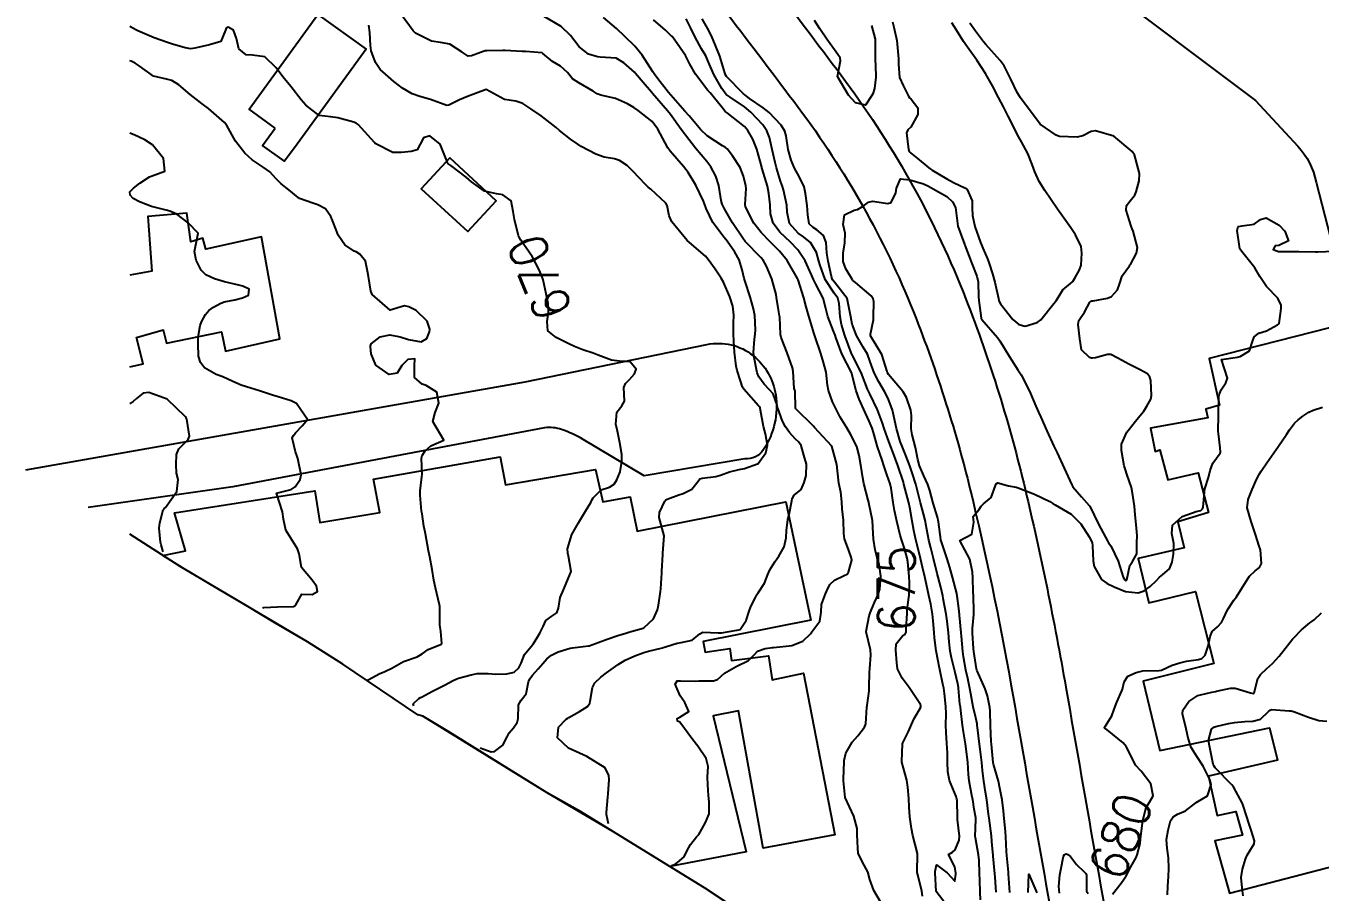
# Model space of a CAD drawing. Header units: metres. Extents: x 286371 to 293043, y 7462578 to 7466404.
# Drawn here: x 286370.7 to 286510.7, y 7465910.6 to 7466004.3 of the extents above; entities that cross this region are included whole.
import ezdxf
from ezdxf.enums import TextEntityAlignment as Align

# ---------------------------------------------------------------- set-up
doc = ezdxf.new("R2010")
doc.units = ezdxf.units.M
doc.header["$MEASUREMENT"] = 0
for name, color, linetype in [('Area', 45, 'Continuous'), ('Cotas', 45, 'Continuous'), ('Curvas de Nivel 1m', 11, 'Continuous'), ('Curvas de Nivel 5m', 15, 'Continuous'), ('Edificações', 30, 'Continuous'), ('Linha Férrea', 20, 'Continuous'), ('Vias primárias', 230, 'Continuous'), ('Vias Secundárias', 230, 'Continuous')]:
    doc.layers.add(name, color=color, linetype=linetype)
doc.styles.add('Style-STANDARD', font='STANDARD.shx')

msp = doc.modelspace()

# ---------------------------------------------------------------- linework, layer by layer
at = {"layer": 'Area'}
msp.add_polyline3d([(286446.96, 7465909.16, 673.57), (286444.07, 7465911.08, 673.23), (286437.81, 7465914.95, 676.14), (286430.65, 7465919.33, 675.97), (286427.07, 7465921.35, 674.67), (286418.68, 7465926.57, 670.71), (286416.51, 7465927.91, 670.63), (286413.62, 7465929.67, 673.32), (286413.07, 7465929.81, 673.36), (286404.94, 7465935.3, 672.01), (286401.13, 7465937.69, 668.09), (286387.35, 7465945.84, 669.62), (286381.9, 7465949.34, 668.55)], dxfattribs=at)
at = {"layer": 'Curvas de Nivel 1m', "flags": 128}
for points, elevation in [([(286419.82, 7465926.22), (286420.99, 7465925.81), (286421.36, 7465925.82), (286422.26, 7465926.53), (286422.74, 7465927.41), (286422.93, 7465927.87), (286423.4, 7465928.38), (286423.82, 7465928.98), (286423.93, 7465929.4), (286423.94, 7465930.89), (286424.24, 7465931.39), (286424.77, 7465932.07), (286425.05, 7465933.38), (286425.17, 7465933.69), (286425.49, 7465934.11), (286426.08, 7465934.78), (286426.59, 7465935.36), (286427.02, 7465935.85), (286427.52, 7465936.26), (286428.26, 7465936.6), (286429.53, 7465937), (286429.79, 7465937.05), (286431.53, 7465937.25), (286431.56, 7465937.26), (286431.62, 7465937.28), (286433.55, 7465938), (286434.69, 7465938.37), (286435.56, 7465938.64), (286435.99, 7465938.78), (286437.45, 7465939.19), (286437.53, 7465939.22), (286437.56, 7465939.24), (286438.55, 7465940.2), (286438.99, 7465941.16), (286439.1, 7465941.67), (286439.33, 7465943.16), (286439.36, 7465943.43), (286439.47, 7465945.16), (286439.48, 7465945.34), (286439.56, 7465947.16), (286439.57, 7465947.28), (286439.71, 7465949.15), (286439.19, 7465951.16), (286439.22, 7465951.7), (286439.77, 7465952.91), (286439.88, 7465953.05), (286440.03, 7465953.15), (286441.32, 7465953.6), (286441.78, 7465953.73), (286442.7, 7465954.2), (286443.41, 7465955.1), (286443.59, 7465955.32), (286443.81, 7465955.39), (286445.31, 7465955.58), (286445.81, 7465955.72), (286446.77, 7465956.1), (286447.82, 7465956.35), (286448.4, 7465956.45), (286449.83, 7465956.96), (286449.87, 7465956.97), (286449.9, 7465957), (286450.71, 7465958.13), (286450.88, 7465958.99), (286450.67, 7465960.21), (286450.46, 7465961), (286450.15, 7465962.78), (286450.1, 7465963), (286450.04, 7465963.12), (286449.93, 7465963.25), (286448.34, 7465965.03), (286448.2, 7465965.27), (286447.97, 7465965.94), (286447.62, 7465967.04), (286447.51, 7465967.53), (286447.32, 7465969.05), (286447.24, 7465970.24), (286447.21, 7465971.04), (286447.21, 7465972.18), (286447.24, 7465973.04), (286447.14, 7465974), (286446.83, 7465975.04), (286446.14, 7465976.61), (286445.87, 7465977.06), (286445.22, 7465978.01), (286444.48, 7465979.08), (286444.18, 7465979.43), (286442.2, 7465981.11), (286440.56, 7465983.14), (286440.24, 7465983.79), (286440.03, 7465984.91), (286439.89, 7465985.15), (286438.29, 7465986.67), (286438, 7465986.89), (286437.69, 7465987.18), (286436.32, 7465988.63), (286436.03, 7465988.92), (286435.73, 7465989.22), (286434.88, 7465989.78), (286434.33, 7465989.95), (286433.23, 7465990.15), (286432.34, 7465990.46), (286430.72, 7465991.3), (286430.37, 7465991.53), (286429.59, 7465992.1), (286428.39, 7465993.02), (286428.03, 7465993.34), (286426.41, 7465994.6), (286425.29, 7465995.38), (286424.43, 7465995.94), (286423.66, 7465996.18), (286422.44, 7465996.36), (286420.45, 7465997.45), (286419.01, 7465996.91), (286418.44, 7465996.71), (286417.59, 7465996.35), (286416.43, 7465995.75), (286416.21, 7465995.73), (286414.44, 7465996.36), (286413.29, 7465996.71), (286412.45, 7465996.99), (286411.42, 7465997.59), (286410.46, 7465998.31), (286409.01, 7465999.63), (286408.5, 7466000.38), (286408.02, 7466001.64), (286407.93, 7466002.23), (286407.89, 7466003.64), (286407.78, 7466004.42)], 671), ([(286433.69, 7465918.01), (286433.49, 7465919.01), (286433.47, 7465919.25), (286433.63, 7465920.91), (286433.66, 7465921.25), (286433.76, 7465922.8), (286433.72, 7465923.25), (286433.34, 7465924.07), (286431.35, 7465925.28), (286429.37, 7465926.18), (286428.18, 7465927.33), (286428.27, 7465928.46), (286429.13, 7465929.32), (286429.29, 7465929.44), (286429.42, 7465929.52), (286430.56, 7465930.16), (286431.44, 7465930.71), (286431.68, 7465931.05), (286431.72, 7465931.28), (286431.98, 7465932.77), (286432.21, 7465933.27), (286432.86, 7465933.88), (286433.49, 7465934.33), (286434.73, 7465935.23), (286435.51, 7465935.71), (286436.53, 7465936.18), (286437.52, 7465936.53), (286438.03, 7465936.68), (286439.53, 7465937.06), (286439.61, 7465937.08), (286439.85, 7465937.15), (286441.12, 7465937.55), (286441.54, 7465937.64), (286442.76, 7465937.89), (286443.56, 7465938.56), (286443.91, 7465938.74), (286445.56, 7465938.66), (286445.93, 7465938.69), (286447.56, 7465938.96), (286447.63, 7465938.96), (286447.92, 7465939.03), (286448.58, 7465940.02), (286448.9, 7465941.01), (286449.1, 7465941.51), (286449.62, 7465942.56), (286449.78, 7465942.84), (286449.9, 7465943), (286450.57, 7465944.06), (286450.92, 7465944.99), (286451.14, 7465945.5), (286451.67, 7465946.35), (286451.93, 7465946.72), (286452.11, 7465946.97), (286452.69, 7465947.96), (286452.91, 7465948.96), (286452.95, 7465949.73), (286453.1, 7465950.95), (286453.24, 7465951.47), (286453.52, 7465952.95), (286453.55, 7465953.17), (286453.78, 7465953.58), (286454.53, 7465954.19), (286454.85, 7465954.93), (286455.06, 7465955.68), (286455.13, 7465956.93), (286454.83, 7465957.91), (286454.52, 7465958.93), (286454.25, 7465959.32), (286453.87, 7465959.67), (286453.28, 7465960.34), (286452.85, 7465960.96), (286452.52, 7465961.58), (286452.01, 7465962.97), (286451.99, 7465963.04), (286451.93, 7465963.32), (286451.5, 7465964.52), (286451.12, 7465964.98), (286450.53, 7465965.56), (286449.97, 7465966.38), (286449.79, 7465966.8), (286449.73, 7465967), (286449.46, 7465968.45), (286449.39, 7465969.01), (286449.49, 7465970.45), (286449.57, 7465971), (286449.6, 7465971.46), (286449.51, 7465973), (286449.39, 7465973.71), (286449.03, 7465975.01), (286448.47, 7465976.69), (286448.37, 7465977.02), (286448.16, 7465977.93), (286447.82, 7465979.03), (286447.37, 7465979.85), (286446.53, 7465981.05), (286446.21, 7465981.46), (286444.97, 7465983.07), (286444.26, 7465984.58), (286444.09, 7465985.09), (286443.97, 7465985.39), (286443.14, 7465987.1), (286442.31, 7465988.46), (286441.79, 7465989.12), (286440.35, 7465990.79), (286440.11, 7465991.15), (286439.83, 7465991.68), (286439.03, 7465993.16), (286438.4, 7465994.01), (286436.92, 7465995.2), (286436.43, 7465995.5), (286435.75, 7465995.89), (286434.44, 7465996.48), (286432.86, 7465996.84), (286432.45, 7465997), (286432.02, 7465997.27), (286430.47, 7465998.17), (286429.79, 7465998.62), (286429.27, 7465999.31), (286428.49, 7466000), (286427.62, 7466000.47), (286426.6, 7466001.35), (286426.51, 7466001.41), (286424.7, 7466001.58), (286424.52, 7466001.57), (286424.34, 7466001.57), (286422.52, 7466001.68), (286422.26, 7466001.68), (286420.52, 7466001.64), (286420.34, 7466001.63), (286419.85, 7466001.46), (286418.89, 7466001.1), (286418.51, 7466001.08), (286417.87, 7466001.49), (286416.53, 7466002.37), (286415.51, 7466002.55), (286414.53, 7466002.68), (286412.82, 7466003.57), (286412.55, 7466003.81), (286411.25, 7466005.59)], 672), ([(286440.53, 7465913.56), (286440.76, 7465913.55), (286441.17, 7465913.82), (286441.87, 7465914.44), (286442.22, 7465915.12), (286442.55, 7465915.77), (286443.22, 7465916.59), (286443.46, 7465916.86), (286443.61, 7465917.1), (286444.18, 7465918.15), (286444.57, 7465919.08), (286444.59, 7465920.4), (286444.52, 7465921.08), (286444.45, 7465922.23), (286444.42, 7465923.08), (286444.47, 7465924.22), (286444.27, 7465925.08), (286443.36, 7465926.41), (286442.82, 7465927.1), (286441.41, 7465929), (286441.34, 7465929.06), (286441.17, 7465929.13), (286441.14, 7465929.41), (286441.42, 7465929.56), (286442.39, 7465930.15), (286441.96, 7465931.12), (286441.45, 7465931.85), (286440.89, 7465933.13), (286441.14, 7465933.47), (286441.48, 7465933.49), (286443.12, 7465933.46), (286443.48, 7465933.48), (286445.07, 7465933.48), (286445.48, 7465933.61), (286446.23, 7465934.32), (286447.5, 7465935.03), (286448.84, 7465935.69), (286449.52, 7465936.38), (286449.83, 7465936.7), (286450.65, 7465936.99), (286451.42, 7465937.1), (286451.54, 7465937.1), (286453.23, 7465937.26), (286453.54, 7465937.31), (286454.72, 7465937.76), (286455.56, 7465938.57), (286455.69, 7465938.78), (286455.81, 7465938.91), (286456.55, 7465939.93), (286456.7, 7465940.9), (286456.75, 7465941.75), (286457.18, 7465942.89), (286457.31, 7465943.2), (286457.64, 7465943.9), (286458.14, 7465944.38), (286459.18, 7465944.86), (286459.5, 7465945.01), (286459.66, 7465945.25), (286460, 7465946.53), (286459.96, 7465946.85), (286459.69, 7465947.57), (286459.23, 7465948.86), (286459.15, 7465949.43), (286459.1, 7465950.86), (286458.99, 7465952.09), (286458.95, 7465952.86), (286458.81, 7465953.89), (286458.61, 7465954.86), (286458.48, 7465956.21), (286458.4, 7465956.87), (286457.86, 7465958.87), (286455.98, 7465960.9), (286455.9, 7465960.99), (286453.92, 7465962.93), (286453.87, 7465964.85), (286453.85, 7465964.94), (286453.77, 7465965.12), (286453.67, 7465966.94), (286453.59, 7465967.34), (286453.02, 7465968.95), (286452.37, 7465970.64), (286452.3, 7465970.96), (286452.22, 7465972.82), (286452.21, 7465972.96), (286452.09, 7465973.63), (286451.87, 7465974.97), (286451.82, 7465975.27), (286451.36, 7465976.98), (286450.79, 7465978.36), (286450.42, 7465978.99), (286450.18, 7465979.28), (286448.49, 7465981.02), (286448.21, 7465981.37), (286447.1, 7465983.04), (286446.26, 7465984.53), (286446, 7465985.06), (286445.89, 7465985.44), (286445.63, 7465987.06), (286445.31, 7465988.07), (286444.78, 7465989.08), (286444.33, 7465989.66), (286443.11, 7465991.1), (286442.37, 7465992.04), (286441.55, 7465993.13), (286440.41, 7465994.74), (286440.09, 7465995.15), (286438.45, 7465997.04), (286438.34, 7465997.18), (286437.43, 7465998.23), (286436.6, 7465999.2), (286436.49, 7465999.33), (286435.37, 7466000.35), (286434.51, 7466000.83), (286432.8, 7466000.97), (286432.51, 7466000.99), (286431.54, 7466001.28), (286430.53, 7466002.07), (286429.6, 7466003.31), (286428.56, 7466004.27), (286426.73, 7466005.35)], 673), ([(286463.12, 7465909.56), (286462.39, 7465910.81), (286461.96, 7465912), (286461.75, 7465912.82), (286461.18, 7465913.87), (286460.72, 7465914.83), (286460.65, 7465915.38), (286460.61, 7465916.83), (286460.58, 7465917.49), (286460.25, 7465918.84), (286459.28, 7465920.85), (286459.11, 7465922.66), (286459.11, 7465922.86), (286459.19, 7465924.7), (286459.2, 7465924.86), (286459.36, 7465925.66), (286460.04, 7465926.84), (286460.68, 7465927.54), (286461.4, 7465928.46), (286461.5, 7465928.72), (286461.52, 7465928.82), (286461.64, 7465930.62), (286461.67, 7465930.82), (286461.9, 7465932.38), (286461.89, 7465932.82), (286461.92, 7465934.38), (286461.95, 7465934.82), (286462.06, 7465936.27), (286462.03, 7465936.82), (286461.58, 7465938.79), (286461.58, 7465938.82), (286461.91, 7465940.5), (286462, 7465940.82), (286462.48, 7465941.94), (286462.86, 7465942.81), (286463.04, 7465943.4), (286463.16, 7465944.8), (286462.97, 7465946.09), (286462.76, 7465946.8), (286462.54, 7465947.65), (286462.36, 7465948.81), (286462.34, 7465949.43), (286462.26, 7465950.81), (286461.86, 7465952.72), (286461.84, 7465952.81), (286461.78, 7465953.02), (286461.32, 7465954.82), (286461.21, 7465955.43), (286460.98, 7465956.83), (286460.82, 7465957.86), (286460.56, 7465958.83), (286459.88, 7465960.17), (286459.46, 7465960.85), (286458.76, 7465962.01), (286458.31, 7465962.87), (286457.94, 7465963.67), (286457.48, 7465964.88), (286457.38, 7465965.47), (286457.23, 7465966.89), (286456.97, 7465967.92), (286456.65, 7465968.89), (286456.04, 7465970.69), (286455.97, 7465970.91), (286455.93, 7465971.02), (286455.35, 7465972.92), (286455.07, 7465973.95), (286454.81, 7465974.92), (286454.21, 7465976.87), (286454.18, 7465976.93), (286454.15, 7465977.01), (286453.02, 7465978.95), (286452.19, 7465979.97), (286451.19, 7465980.98), (286450.22, 7465981.99), (286449.42, 7465983.01), (286448.52, 7465984.76), (286448.47, 7465985.02), (286448.58, 7465986.73), (286448.55, 7465987.02), (286448.31, 7465988.07), (286447.93, 7465989.03), (286447.12, 7465990.27), (286446.52, 7465991.05), (286446.36, 7465991.2), (286446.04, 7465991.38), (286444.37, 7465992.46), (286443.7, 7465993.09), (286442.41, 7465994.6), (286441.96, 7465995.12), (286440.45, 7465996.83), (286440.18, 7465997.15), (286439.04, 7465998.6), (286438.62, 7465999.17), (286438.49, 7465999.38), (286437.32, 7466001.19), (286436.53, 7466002.13), (286435.44, 7466003.22), (286434.56, 7466004.06), (286433.14, 7466005.26)], 674), ([(286470.7, 7465908.68), (286469.13, 7465910.7), (286469.02, 7465912.71), (286469.02, 7465912.85), (286469.18, 7465913.57), (286470.33, 7465912.69), (286471.15, 7465911.82), (286471.28, 7465912.55), (286471.28, 7465912.67), (286471.17, 7465913.34), (286470.47, 7465914.69), (286470.92, 7465914.95), (286471.2, 7465915.2), (286471.64, 7465916.24), (286471.65, 7465916.67), (286471.46, 7465918.46), (286471.45, 7465918.67), (286471.4, 7465920.56), (286471.38, 7465920.67), (286471.29, 7465920.98), (286470.59, 7465922.69), (286470.4, 7465923.62), (286470.37, 7465924.69), (286470.37, 7465925.68), (286470.31, 7465926.69), (286470.21, 7465927.88), (286470.18, 7465928.69), (286470.21, 7465929.9), (286470.19, 7465930.69), (286470.04, 7465932.11), (286469.97, 7465932.7), (286469.88, 7465933.11), (286469.52, 7465934.7), (286469.52, 7465934.73), (286469.5, 7465934.85), (286469.15, 7465936.71), (286468.96, 7465938.12), (286468.92, 7465938.71), (286468.83, 7465939.97), (286468.75, 7465940.71), (286468.55, 7465941.76), (286468.34, 7465942.71), (286467.98, 7465944.39), (286467.9, 7465944.72), (286467.67, 7465945.76), (286467.45, 7465946.73), (286467.37, 7465947.05), (286466.95, 7465948.74), (286466.72, 7465949.74), (286466.54, 7465950.74), (286466.28, 7465952.23), (286466.17, 7465952.75), (286465.8, 7465954.23), (286465.65, 7465954.76), (286465.59, 7465954.98), (286465, 7465956.77), (286464.5, 7465958.13), (286464.24, 7465958.78), (286463.88, 7465959.76), (286463.51, 7465960.79), (286463.32, 7465961.37), (286462.81, 7465962.8), (286461.95, 7465964.54), (286461.82, 7465964.82), (286461.73, 7465965.04), (286461.01, 7465966.83), (286460.01, 7465968.81), (286459.99, 7465968.84), (286459.98, 7465968.88), (286459.27, 7465970.86), (286458.91, 7465972.02), (286458.74, 7465972.86), (286458.65, 7465974.32), (286458.51, 7465974.87), (286458.12, 7465975.43), (286457.14, 7465976.89), (286456.55, 7465978.52), (286456.46, 7465978.9), (286456.19, 7465979.83), (286455.53, 7465980.91), (286454.8, 7465981.51), (286454.22, 7465981.92), (286453.28, 7465982.95), (286453.01, 7465984.2), (286453, 7465984.95), (286452.63, 7465986.62), (286452.51, 7465986.96), (286452.3, 7465987.53), (286451.87, 7465988.97), (286451.73, 7465989.57), (286451.41, 7465990.98), (286451.1, 7465992.26), (286450.84, 7465992.99), (286450.39, 7465993.62), (286449.09, 7465995.01), (286448.42, 7465995.58), (286446.85, 7465996.64), (286446.44, 7465996.91), (286446.3, 7465997.06), (286445.97, 7465997.55), (286445.08, 7465999.08), (286444.5, 7466000.4), (286444.21, 7466001.09), (286443.75, 7466001.87), (286443.07, 7466003.11), (286442.56, 7466004.18), (286442.11, 7466005.12)], 676), ([(286473.95, 7465909.8), (286473.9, 7465910.63), (286473.86, 7465911.92), (286473.84, 7465912.63), (286473.78, 7465914.03), (286473.72, 7465914.64), (286473.39, 7465916.48), (286473.37, 7465916.64), (286473.43, 7465918.47), (286473.42, 7465918.64), (286473.27, 7465919.6), (286473.09, 7465920.65), (286473.04, 7465920.9), (286472.71, 7465922.65), (286472.64, 7465923.34), (286472.55, 7465924.66), (286472.45, 7465925.56), (286472.3, 7465926.66), (286472.1, 7465927.96), (286472, 7465928.67), (286471.82, 7465930.28), (286471.76, 7465930.67), (286471.71, 7465930.94), (286471.57, 7465932.67), (286471.55, 7465932.76), (286471.47, 7465933.17), (286471.19, 7465934.37), (286471.11, 7465934.67), (286470.79, 7465935.96), (286470.67, 7465936.68), (286470.56, 7465937.71), (286470.47, 7465938.68), (286470.34, 7465939.92), (286470.23, 7465940.68), (286469.91, 7465942.39), (286469.85, 7465942.69), (286469.63, 7465943.6), (286469.36, 7465944.7), (286469.26, 7465945.09), (286468.85, 7465946.71), (286468.55, 7465947.86), (286468.36, 7465948.71), (286468.03, 7465950.43), (286467.97, 7465950.72), (286467.76, 7465951.54), (286467.45, 7465952.73), (286467.33, 7465953.18), (286466.94, 7465954.74), (286466.56, 7465956), (286466.3, 7465956.75), (286465.85, 7465957.86), (286465.49, 7465958.76), (286465.26, 7465959.37), (286464.86, 7465960.77), (286464.57, 7465962.12), (286464.43, 7465962.78), (286463.94, 7465964.02), (286463.56, 7465964.79), (286462.93, 7465965.84), (286462.42, 7465966.81), (286462, 7465967.99), (286461.71, 7465968.82), (286461.26, 7465969.59), (286460.53, 7465970.84), (286460.06, 7465972.08), (286459.9, 7465972.85), (286459.89, 7465973.04), (286459.52, 7465974.85), (286458.14, 7465976.6), (286457.94, 7465976.88), (286457.82, 7465977.21), (286457.46, 7465978.89), (286457.32, 7465979.76), (286457.23, 7465980.89), (286456.97, 7465981.65), (286456.22, 7465982.28), (286455.83, 7465982.51), (286455.4, 7465982.92), (286455.26, 7465983.91), (286455.18, 7465984.92), (286455.02, 7465986.19), (286454.86, 7465986.93), (286454.31, 7465988.03), (286453.83, 7465988.94), (286453.46, 7465989.82), (286453.12, 7465990.95), (286452.91, 7465992.43), (286452.78, 7465992.96), (286452.39, 7465993.61), (286451.07, 7465994.98), (286450.42, 7465995.48), (286448.96, 7465996.5), (286448.44, 7465996.87), (286448.26, 7465997.03), (286446.47, 7465998.88), (286446.35, 7465999.06), (286446.28, 7465999.26), (286445.73, 7466001.07), (286445.21, 7466002.39), (286444.92, 7466003.08), (286444.56, 7466003.84), (286443.82, 7466005.1)], 677), ([(286462.15, 7466004.4), (286462.54, 7466002.89), (286462.56, 7466002.8), (286462.56, 7466002.78), (286462.56, 7466000.8), (286462.63, 7465998.97), (286462.63, 7465998.81), (286462.46, 7465997.56), (286462.28, 7465996.98), (286462.19, 7465996.82), (286461.48, 7465995.78), (286460.43, 7465996.02), (286459.65, 7465996.86), (286458.47, 7465998.87), (286458.8, 7466000.57), (286458.74, 7466000.87), (286458.51, 7466001.25), (286457.3, 7466002.89), (286456.55, 7466004.02), (286455.99, 7466004.91)], 678), ([(286475.62, 7465910.61), (286475.52, 7465912.24), (286475.49, 7465912.61), (286475.29, 7465914.51), (286475.29, 7465914.61), (286475.21, 7465915.66), (286475.14, 7465916.62), (286475.13, 7465916.71), (286474.87, 7465918.62), (286474.82, 7465919.07), (286474.62, 7465920.62), (286474.49, 7465921.43), (286474.3, 7465922.63), (286474.17, 7465923.79), (286474.07, 7465924.63), (286473.91, 7465926.1), (286473.84, 7465926.64), (286473.6, 7465928.44), (286473.59, 7465928.64), (286473.57, 7465928.81), (286473.42, 7465929.47), (286473.15, 7465930.65), (286472.88, 7465932.07), (286472.77, 7465932.65), (286472.55, 7465933.72), (286472.36, 7465934.65), (286472.09, 7465936.08), (286472.02, 7465936.66), (286471.88, 7465938.33), (286471.86, 7465938.66), (286471.67, 7465940.57), (286471.67, 7465940.66), (286471.59, 7465941.32), (286471.41, 7465942.67), (286471.36, 7465942.93), (286470.9, 7465944.68), (286470.61, 7465945.74), (286470.33, 7465946.68), (286469.71, 7465948.53), (286469.66, 7465948.7), (286469.65, 7465948.76), (286469.38, 7465950.7), (286469.27, 7465951.19), (286468.8, 7465952.71), (286468.44, 7465954.06), (286468.24, 7465954.72), (286467.82, 7465955.66), (286467.35, 7465956.73), (286467.14, 7465957.44), (286466.89, 7465958.74), (286466.55, 7465960.08), (286466.44, 7465960.75), (286466.48, 7465962.18), (286466.41, 7465962.75), (286465.94, 7465964.13), (286465.57, 7465964.76), (286463.98, 7465966.64), (286463.89, 7465966.79), (286463.84, 7465966.93), (286463.25, 7465968.8), (286462.04, 7465970.79), (286462.03, 7465970.81), (286462.02, 7465970.84), (286462.05, 7465970.98), (286462.35, 7465972.53), (286462.37, 7465972.81), (286462.39, 7465974.51), (286462.33, 7465974.81), (286462.11, 7465975.12), (286460.4, 7465976.58), (286460.14, 7465976.8), (286460.1, 7465976.85), (286459.37, 7465978.06), (286459.09, 7465978.86), (286459.09, 7465979.76), (286459.25, 7465980.86), (286459.28, 7465981.91), (286459.08, 7465982.86), (286459.23, 7465983.88), (286460.26, 7465984.39), (286460.63, 7465984.47), (286461.26, 7465984.83), (286461.83, 7465985.26), (286462.27, 7465985.36), (286463.93, 7465985.13), (286464.27, 7465985.25), (286464.79, 7465986.27), (286464.84, 7465986.78), (286465.28, 7465987.8), (286466.31, 7465987.67), (286467.78, 7465987.25), (286468.3, 7465987), (286468.81, 7465986.72), (286470.28, 7465985.88), (286470.91, 7465985.32), (286471.23, 7465984.68), (286471.38, 7465983.54), (286471.49, 7465982.68), (286472.19, 7465980.72), (286472.22, 7465980.66), (286472.23, 7465980.63), (286472.99, 7465978.65), (286473.53, 7465977.26), (286473.67, 7465976.64), (286473.73, 7465975.02), (286473.76, 7465974.64), (286474, 7465972.71), (286474.02, 7465972.64), (286474.07, 7465972.56), (286475.77, 7465970.61), (286476.04, 7465970.25), (286477.05, 7465968.59), (286477.99, 7465967.12), (286478.33, 7465966.57), (286478.77, 7465965.76), (286479.36, 7465964.55), (286479.93, 7465963.2), (286480.21, 7465962.54), (286480.45, 7465962), (286481.12, 7465960.53), (286481.87, 7465958.88), (286482.05, 7465958.51), (286482.24, 7465958.13), (286482.98, 7465956.5), (286483.8, 7465954.68), (286483.93, 7465954.48), (286484.85, 7465953.4), (286485.7, 7465952.46), (286485.76, 7465952.36), (286486.7, 7465950.44), (286487.71, 7465948.57), (286487.79, 7465948.42), (286488.05, 7465948.07), (286488.84, 7465946.41), (286489.36, 7465944.69), (286489.55, 7465944.4), (286489.64, 7465944.34), (286489.7, 7465944.33), (286489.76, 7465944.39), (286490.11, 7465945.95), (286490.38, 7465946.38), (286490.84, 7465947.23), (286490.86, 7465948.38), (286490.87, 7465949.22), (286490.79, 7465950.38), (286490.68, 7465951.45), (286490.58, 7465952.38), (286490.39, 7465953.78), (286490.28, 7465954.39), (286489.81, 7465955.74), (286489.57, 7465956.4), (286489.49, 7465956.74), (286489.2, 7465958.4), (286489.18, 7465959.09), (286489.77, 7465960.39), (286489.9, 7465960.57), (286490.69, 7465961.59), (286491.37, 7465962.36), (286491.62, 7465962.67), (286491.94, 7465963.18), (286492.36, 7465963.94), (286492.45, 7465964.35), (286492.36, 7465965.96), (286492.27, 7465966.35), (286491.99, 7465966.7), (286491.22, 7465967.14), (286490, 7465967.75), (286488.78, 7465968.4), (286488.02, 7465968.77), (286487.66, 7465968.78), (286486.39, 7465968.44), (286486.07, 7465968.39), (286486.01, 7465968.38), (286485.95, 7465968.39), (286485.72, 7465968.45), (286484.86, 7465969.3), (286484.67, 7465970.47), (286484.51, 7465972.03), (286484.57, 7465972.47), (286485.19, 7465973.35), (286485.76, 7465974.45), (286485.98, 7465974.58), (286486.11, 7465974.61), (286487.67, 7465974.87), (286488.11, 7465975.07), (286488.75, 7465975.78), (286488.98, 7465976.4), (286489.25, 7465977.29), (286490.07, 7465978.39), (286490.11, 7465978.44), (286490.17, 7465978.51), (286490.82, 7465979.74), (286490.92, 7465980.37), (286490.46, 7465982.14), (286490.36, 7465982.38), (286490.23, 7465982.68), (286489.68, 7465984.39), (286489.73, 7465984.92), (286490.27, 7465985.6), (286490.62, 7465986.04), (286490.77, 7465986.38), (286491.1, 7465987.57), (286491.15, 7465988.37), (286490.72, 7465990), (286490.59, 7465990.38), (286490.35, 7465990.76), (286488.37, 7465992.41), (286486.38, 7465992.98), (286485.92, 7465992.92), (286485.02, 7465992.46), (286484.54, 7465992.32), (286484.38, 7465992.3), (286482.49, 7465992.39), (286482.38, 7465992.41), (286482.12, 7465992.51), (286480.4, 7465993.72), (286479.77, 7465994.54), (286478.44, 7465996.3), (286478.25, 7465996.57), (286477.9, 7465997.12), (286477.22, 7465998.58), (286476.5, 7466000.02), (286476.08, 7466000.6), (286474.53, 7466002.32), (286474.27, 7466002.63), (286473.41, 7466003.78), (286472.79, 7466004.65)], 678), ([(286464.41, 7466004.78), (286464.56, 7466004.22), (286464.88, 7466002.77), (286464.94, 7466002.35), (286465.06, 7466000.77), (286465.07, 7466000.19), (286465.17, 7465998.76), (286465.58, 7465997.88), (286466.15, 7465996.75), (286466.27, 7465996.57), (286466.44, 7465996.43), (286467.17, 7465995.48), (286467.16, 7465994.74), (286466.39, 7465993.4), (286466.07, 7465993.08), (286465.93, 7465992.76), (286466.16, 7465990.95), (286466.23, 7465990.76), (286466.35, 7465990.61), (286467.07, 7465990.02), (286468.33, 7465988.98), (286468.48, 7465988.87), (286468.72, 7465988.72), (286470.31, 7465987.78), (286471.02, 7465987.4), (286472.3, 7465986.78), (286472.48, 7465986.65), (286473.03, 7465985.4), (286473.04, 7465984.65), (286473.08, 7465983.82), (286473.34, 7465982.65), (286473.94, 7465980.9), (286474.05, 7465980.64), (286474.19, 7465980.29), (286474.68, 7465979.13), (286474.88, 7465978.62), (286475.25, 7465977.51), (286475.5, 7465976.61), (286475.87, 7465974.85), (286475.93, 7465974.61), (286476.1, 7465974.27), (286477.42, 7465972.58), (286478.07, 7465972.02), (286478.77, 7465971.86), (286480.07, 7465972.24), (286480.45, 7465972.54), (286481.88, 7465974.29), (286482.05, 7465974.51), (286482.11, 7465974.61), (286482.85, 7465975.77), (286483.66, 7465976.48), (286483.92, 7465976.7), (286484.14, 7465977.05), (286484.66, 7465977.96), (286484.82, 7465978.46), (286484.89, 7465979.75), (286484.81, 7465980.47), (286484.21, 7465981.75), (286483.7, 7465982.48), (286482.25, 7465984.5), (286480.9, 7465986.53), (286480.3, 7465987.49), (286479.82, 7465988.54), (286479.54, 7465989.34), (286479.05, 7465990.55), (286478.37, 7465991.8), (286477.93, 7465992.57), (286477.46, 7465993.52), (286476.94, 7465994.59), (286476.43, 7465995.57), (286475.89, 7465996.6), (286475.24, 7465997.84), (286474.82, 7465998.62), (286474.48, 7465999.19), (286473.53, 7466000.64), (286472.52, 7466002.04), (286472.09, 7466002.66), (286471.35, 7466003.87), (286470.85, 7466004.68)], 677), ([(286407.62, 7465933.56), (286407.77, 7465933.64), (286408.89, 7465934.22), (286409.49, 7465934.5), (286410.25, 7465934.84), (286411.5, 7465935.58), (286412.99, 7465936.08), (286413.52, 7465936.41), (286414.19, 7465936.88), (286415.53, 7465937.41), (286415.61, 7465937.45), (286415.66, 7465937.52), (286415.55, 7465938.8), (286415.44, 7465939.53), (286415.43, 7465939.66), (286415.43, 7465941.53), (286415.41, 7465941.72), (286414.98, 7465943.53), (286414.81, 7465944.37), (286414.6, 7465945.54), (286414.35, 7465946.88), (286414.23, 7465947.55), (286413.89, 7465949.39), (286413.86, 7465949.55), (286413.73, 7465950.23), (286413.52, 7465951.56), (286413.48, 7465951.83), (286413.31, 7465953.56), (286413.31, 7465954.05), (286413.51, 7465955.56), (286413.53, 7465955.85), (286413.46, 7465957.56), (286413.55, 7465957.86), (286413.86, 7465958.35), (286414.49, 7465958.92), (286415.87, 7465959.52), (286414.7, 7465961.54), (286414.95, 7465962.51), (286415.34, 7465963.53), (286415.14, 7465964.72), (286413.96, 7465965.43), (286413.54, 7465965.56), (286412.72, 7465966.31), (286412.71, 7465967.57), (286412.74, 7465968.31), (286412, 7465968.25), (286411.32, 7465967.59), (286410.84, 7465966.75), (286409.98, 7465966.61), (286408.53, 7465967.64), (286408.01, 7465968.85), (286407.96, 7465969.65), (286407.96, 7465969.71), (286408.03, 7465969.93), (286408.98, 7465970.69), (286410.04, 7465970.91), (286411.14, 7465970.69), (286412.04, 7465970.41), (286413.42, 7465970.16), (286414.04, 7465970.5), (286414.34, 7465971.25), (286414.35, 7465971.54), (286414.07, 7465972.4), (286412.89, 7465973.56), (286412.09, 7465973.95), (286411.61, 7465974.06), (286410.08, 7465973.6), (286408.12, 7465975.27), (286407.98, 7465975.64), (286407.72, 7465977.21), (286407.67, 7465977.64), (286407.39, 7465978.87), (286406.8, 7465979.66), (286406.41, 7465979.88), (286406.19, 7465979.97), (286405.16, 7465980.65), (286404.44, 7465981.69), (286404.22, 7465982.26), (286403.83, 7465983.3), (286403.66, 7465983.71), (286403.08, 7465984.54), (286402.26, 7465984.98), (286401.7, 7465985.17), (286400.27, 7465985.66), (286400.11, 7465985.77), (286399.12, 7465986.61), (286398.3, 7465987.24), (286397.73, 7465987.8), (286397.05, 7465988.55), (286396.32, 7465989.06), (286395.16, 7465989.84), (286394.34, 7465990.57), (286393.35, 7465991.87), (286392.39, 7465993.57), (286392.16, 7465993.89), (286390.42, 7465995.42), (286389.74, 7465995.92), (286388.44, 7465996.91), (286387.22, 7465997.96), (286386.47, 7465998.43), (286385.86, 7465998.59), (286384.48, 7465998.9), (286382.92, 7466000.03), (286382.5, 7466000.32), (286382.04, 7466000.51), (286381.9, 7466000.55)], 669), ([(286396.34, 7465941.31), (286396.36, 7465941.43), (286397.89, 7465941.5), (286399.6, 7465941.53), (286399.77, 7465941.59), (286399.9, 7465941.76), (286400.53, 7465942.84), (286401.62, 7465942.83), (286402.21, 7465943.14), (286402.09, 7465943.73), (286401.64, 7465944.37), (286400.48, 7465945.75), (286400.22, 7465947.23), (286400.04, 7465947.76), (286399.7, 7465948.32), (286398.8, 7465949.78), (286398.55, 7465950.97), (286398.43, 7465951.78), (286397.78, 7465953.79), (286399.38, 7465954.18), (286399.79, 7465954.47), (286400.32, 7465955.25), (286400.43, 7465955.76), (286400.08, 7465957.52), (286400.01, 7465957.76), (286399.85, 7465958.24), (286399.49, 7465959.77), (286399.62, 7465960.02), (286399.88, 7465960.35), (286400.57, 7465961.07), (286401.12, 7465961.75), (286399.93, 7465963.5), (286399.38, 7465963.77), (286397.94, 7465964.2), (286397.35, 7465964.4), (286395.95, 7465964.87), (286394.53, 7465965.28), (286393.97, 7465965.46), (286393.06, 7465965.87), (286391.98, 7465966.38), (286391.24, 7465966.64), (286390, 7465967.36), (286389.56, 7465967.92), (286389.35, 7465968.59), (286389.29, 7465969.93), (286389.31, 7465970.66), (286389.53, 7465971.92), (286389.68, 7465972.31), (286390.08, 7465973.1), (286390.46, 7465973.53), (286390.97, 7465973.9), (286391.67, 7465974.32), (286392.1, 7465974.47), (286393.27, 7465974.71), (286394.11, 7465974.9), (286394.76, 7465975.19), (286394.81, 7465975.84), (286394.13, 7465976.17), (286393.71, 7465976.28), (286392.14, 7465976.65), (286391.07, 7465976.97), (286390.15, 7465977.4), (286389.62, 7465977.92), (286389.1, 7465979), (286388.91, 7465979.93), (286389.12, 7465981.01), (286389.3, 7465981.93), (286388.23, 7465983.02), (286386.98, 7465983.96), (286386.25, 7465984.3), (286385.84, 7465984.39), (286384.26, 7465984.79), (286382.97, 7465985.32), (286382.27, 7465985.68), (286381.95, 7465986.04), (286381.92, 7465986.4), (286382.29, 7465986.78), (286382.98, 7465987.34), (286384.05, 7465988.01), (286384.23, 7465988.08), (286384.31, 7465988.1), (286385.69, 7465988.61), (286385.56, 7465989.99), (286384.36, 7465991.47), (286383.55, 7465992.02), (286382.37, 7465992.55), (286381.9, 7465992.72)], 668), ([(286477.12, 7465910.58), (286476.97, 7465912.59), (286476.95, 7465912.79), (286476.79, 7465914.59), (286476.76, 7465915.02), (286476.68, 7465916.59), (286476.64, 7465917.19), (286476.51, 7465918.6), (286476.44, 7465919.42), (286476.28, 7465920.6), (286476.04, 7465921.87), (286475.87, 7465922.61), (286475.34, 7465924.45), (286475.31, 7465924.61), (286475.3, 7465924.66), (286475.11, 7465926.62), (286475.09, 7465926.91), (286475.01, 7465928.62), (286475, 7465930.18), (286474.96, 7465930.61), (286474.7, 7465931.87), (286474.46, 7465932.62), (286473.56, 7465934.57), (286473.53, 7465934.63), (286473.5, 7465934.78), (286473.22, 7465936.64), (286473.18, 7465936.98), (286473.08, 7465938.64), (286473.08, 7465939.13), (286473.2, 7465940.64), (286473.22, 7465941.01), (286473.18, 7465942.64), (286473.16, 7465943.1), (286473.1, 7465944.64), (286473.06, 7465945.23), (286472.78, 7465946.65), (286471.71, 7465948.66), (286473.01, 7465949.36), (286473.2, 7465950.64), (286473.13, 7465951.27), (286473.76, 7465951.99), (286474.02, 7465952.38), (286474.27, 7465952.63), (286475.08, 7465953.32), (286475.56, 7465954.61), (286475.62, 7465954.8), (286475.81, 7465954.9), (286476.95, 7465954.59), (286477.8, 7465954.42), (286478, 7465954.37), (286479.79, 7465953.67), (286481.42, 7465952.87), (286481.77, 7465952.66), (286482.03, 7465952.51), (286483.75, 7465951.5), (286484.78, 7465950.47), (286485.71, 7465949.05), (286486.01, 7465948.45), (286486.07, 7465948.08), (286486.11, 7465946.45), (286486.25, 7465945.86), (286487.03, 7465944.43), (286487.64, 7465944.01), (286488.4, 7465943.65), (286489.63, 7465943.16), (286491.01, 7465942.99), (286491.63, 7465943.2), (286492.28, 7465943.7), (286492.97, 7465944.34), (286493.29, 7465944.7), (286493.65, 7465944.99), (286494.37, 7465945.61), (286494.67, 7465946.32), (286494.81, 7465947.19), (286494.85, 7465948.32), (286494.63, 7465949.41), (286494.7, 7465950.32), (286495.75, 7465951.27), (286497.27, 7465951.79), (286497.76, 7465951.91), (286497.95, 7465952.08), (286498.02, 7465952.26), (286498.16, 7465953.88), (286498.22, 7465954.26), (286498.59, 7465955.48), (286498.8, 7465956.25), (286499.06, 7465957.03), (286499.85, 7465958.12), (286499.89, 7465958.19), (286499.9, 7465958.23), (286499.86, 7465958.68), (286499.67, 7465960.24), (286499.66, 7465960.47), (286499.67, 7465962.24), (286499.68, 7465962.47), (286499.73, 7465964.24), (286499.75, 7465964.43), (286499.96, 7465964.97), (286500.48, 7465965.71), (286500.65, 7465966.22), (286500.01, 7465968.23), (286501.73, 7465968.49), (286502.02, 7465968.56), (286503.02, 7465969.19), (286503.37, 7465970.18), (286503.53, 7465970.7), (286504.06, 7465971.1), (286504.86, 7465971.36), (286506.07, 7465972), (286506.16, 7465972.06), (286506.24, 7465972.14), (286506.48, 7465973.75), (286506.45, 7465974.14), (286506.11, 7465974.87), (286504.87, 7465976.16), (286504.15, 7465977.23), (286503.62, 7465978.18), (286502.19, 7465979.98), (286501.99, 7465980.21), (286501.94, 7465980.47), (286501.71, 7465982.21), (286501.82, 7465982.62), (286502.23, 7465982.72), (286503.55, 7465982.87), (286504.24, 7465983.4), (286504.83, 7465983.58), (286506.23, 7465982.79), (286506.85, 7465982.13), (286507.26, 7465981.08), (286506.2, 7465980.58), (286505.81, 7465980.54), (286505.61, 7465980.15), (286506.19, 7465979.94), (286506.4, 7465979.93), (286508.19, 7465979.94), (286508.36, 7465979.94), (286510.19, 7465979.9), (286510.38, 7465979.9), (286512.19, 7465979.95)], 679), ([(286385.53, 7465947.42), (286385.3, 7465948.19), (286385.23, 7465948.47), (286385.1, 7465949.99), (286385.15, 7465950.58), (286385.52, 7465951.99), (286385.62, 7465952.12), (286385.76, 7465952.24), (286386.99, 7465953.96), (286387.13, 7465955.28), (286386.97, 7465955.96), (286386.92, 7465956.87), (286386.97, 7465957.96), (286387.23, 7465958.58), (286387.86, 7465959.24), (286388.22, 7465959.59), (286388.38, 7465959.94), (286388.06, 7465961.79), (286387.99, 7465961.94), (286387.92, 7465962.04), (286385.94, 7465963.97), (286383.95, 7465964.68), (286383.36, 7465964.61), (286382.64, 7465964.02), (286382.26, 7465963.71), (286381.94, 7465963.49), (286381.9, 7465963.47)], 667), ([(286494.18, 7465910.32), (286494.2, 7465911.26), (286494.28, 7465912.32), (286494.31, 7465913.17), (286494.29, 7465914.32), (286494.13, 7465915.39), (286494.07, 7465916.32), (286494.23, 7465917.31), (286494.49, 7465918.32), (286494.78, 7465918.78), (286495.26, 7465919.04), (286496.12, 7465919.43), (286497.22, 7465920.28), (286497.25, 7465920.3), (286497.27, 7465920.31), (286498.49, 7465921.05), (286498.9, 7465922.25), (286498.75, 7465922.82), (286498.01, 7465924.26), (286497.35, 7465925.28), (286496.71, 7465926.28), (286496.41, 7465927.26), (286496.19, 7465928.29), (286495.8, 7465929.92), (286495.81, 7465930.3), (286496.49, 7465931.25), (286497.46, 7465931.88), (286497.75, 7465931.98), (286498.95, 7465932.25), (286499.37, 7465932.34), (286499.47, 7465932.36), (286501, 7465932.69), (286501.47, 7465932.68), (286503.15, 7465932.19), (286503.45, 7465932.12), (286503.51, 7465932.13), (286503.54, 7465932.18), (286503.95, 7465933.72), (286504.23, 7465934.17), (286504.87, 7465934.79), (286505.51, 7465935.36), (286506.26, 7465936.14), (286507.55, 7465937.82), (286507.68, 7465937.99), (286507.79, 7465938.11), (286508.66, 7465939.01), (286509.58, 7465939.75), (286509.77, 7465939.89), (286510.02, 7465940.08), (286510.81, 7465940.85)], 681), ([(286502.35, 7465910.2), (286502.24, 7465911.09), (286502.13, 7465912.2), (286502.28, 7465913.09), (286502.61, 7465914.19), (286502.78, 7465914.61), (286503.2, 7465915.28), (286503.56, 7465915.83), (286503.57, 7465916.18), (286503.23, 7465917.32), (286502.93, 7465918.19), (286502.79, 7465918.65), (286502.28, 7465920.2), (286501.3, 7465922.02), (286501.14, 7465922.22), (286499.33, 7465924.08), (286499.21, 7465924.25), (286499.11, 7465924.48), (286498.74, 7465926.25), (286498.62, 7465927.01), (286498.94, 7465928.25), (286499.18, 7465928.46), (286499.4, 7465928.54), (286500.76, 7465928.86), (286501.41, 7465928.97), (286502.54, 7465929.07), (286503.41, 7465929.1), (286504.23, 7465929.35), (286505.11, 7465930.16), (286505.27, 7465930.31), (286505.43, 7465930.36), (286507.32, 7465930.23), (286507.43, 7465930.23), (286507.55, 7465930.24), (286507.91, 7465930.12), (286509.42, 7465929.56), (286510.53, 7465929.2), (286511.41, 7465929.1)], 682)]:
    msp.add_lwpolyline(points, dxfattribs=dict(at, elevation=elevation))
at = {"layer": 'Curvas de Nivel 5m', "flags": 128}
for points, elevation in [([(286467.67, 7465910.18), (286467.58, 7465910.73), (286467.16, 7465912.5), (286467.09, 7465912.74), (286467.08, 7465912.82), (286467.13, 7465914.74), (286467.12, 7465914.81), (286466.62, 7465916.74), (286466.49, 7465917.49), (286466.3, 7465918.75), (286466.22, 7465919.8), (286466.2, 7465920.75), (286466.09, 7465921.97), (286465.95, 7465922.75), (286465.43, 7465924.67), (286465.42, 7465924.76), (286465.49, 7465926.65), (286465.52, 7465926.76), (286466.15, 7465927.99), (286466.47, 7465928.75), (286466.76, 7465929.4), (286467.43, 7465930.57), (286467.49, 7465930.68), (286467.49, 7465930.73), (286467.44, 7465930.91), (286466.23, 7465932.75), (286465.48, 7465933.77), (286464.97, 7465934.77), (286464.87, 7465935.41), (286464.79, 7465936.78), (286464.81, 7465937.5), (286465.55, 7465938.39), (286465.78, 7465938.53), (286465.89, 7465938.76), (286465.9, 7465939.1), (286465.99, 7465940.76), (286466.02, 7465941.18), (286466.22, 7465942.75), (286466.27, 7465944.12), (286466.21, 7465944.75), (286466.06, 7465946.36), (286466, 7465946.75), (286465.7, 7465947.79), (286465.38, 7465948.76), (286465.25, 7465949.23), (286464.88, 7465950.77), (286464.63, 7465951.9), (286464.48, 7465952.77), (286464.26, 7465954.32), (286464.15, 7465954.78), (286463.82, 7465955.82), (286463.47, 7465956.79), (286463.29, 7465957.35), (286462.81, 7465958.8), (286462.36, 7465960.34), (286462.21, 7465960.81), (286461.91, 7465961.56), (286461.31, 7465962.82), (286460.81, 7465963.96), (286460.5, 7465964.84), (286459.98, 7465966.84), (286458.92, 7465968.86), (286458.29, 7465970.62), (286458.22, 7465970.87), (286458.05, 7465971.31), (286457.42, 7465972.88), (286457.2, 7465973.78), (286456.91, 7465974.89), (286456.14, 7465976.41), (286455.86, 7465976.91), (286455.66, 7465977.4), (286454.97, 7465978.92), (286454.19, 7465980.1), (286453.4, 7465980.95), (286452.22, 7465982.04), (286451.5, 7465982.98), (286451.21, 7465984.02), (286451.17, 7465984.98), (286451.05, 7465986.21), (286450.88, 7465986.99), (286450.32, 7465988.89), (286450.28, 7465989), (286450.27, 7465989.05), (286449.75, 7465991), (286449.31, 7465992.07), (286448.77, 7465993.02), (286448.39, 7465993.46), (286446.52, 7465994.95), (286446.41, 7465995.01), (286446.33, 7465995.06), (286445.95, 7465995.53), (286444.69, 7465997.08), (286444.45, 7465997.36), (286443.11, 7465999.1), (286442.5, 7466000.19), (286442.01, 7466001.12), (286440.87, 7466002.81), (286440.6, 7466003.14), (286440.54, 7466003.2), (286439.85, 7466003.86), (286438.57, 7466004.98)], 675), ([(286412.63, 7465930.76), (286412.58, 7465931), (286413.16, 7465931.56), (286413.34, 7465931.66), (286413.45, 7465931.72), (286414.64, 7465932.35), (286415.46, 7465932.76), (286415.97, 7465933.01), (286416.89, 7465933.5), (286417.28, 7465933.7), (286417.48, 7465933.77), (286418.82, 7465934.14), (286419.49, 7465934.26), (286420.68, 7465934.26), (286421.49, 7465934.2), (286422.68, 7465934.22), (286423.49, 7465934.43), (286424, 7465934.89), (286424.23, 7465935.39), (286424.59, 7465936.32), (286425.48, 7465937.38), (286425.51, 7465937.4), (286425.54, 7465937.45), (286426.28, 7465938.63), (286426.63, 7465939.36), (286426.93, 7465940), (286427.58, 7465940.47), (286428.09, 7465940.83), (286428.27, 7465941.33), (286428.46, 7465942.49), (286428.81, 7465943.33), (286429.65, 7465945.3), (286429.35, 7465946.98), (286429.28, 7465947.31), (286429.25, 7465947.75), (286429.71, 7465949.3), (286430.46, 7465950.57), (286430.89, 7465951.29), (286431.21, 7465951.83), (286431.77, 7465952.79), (286431.94, 7465953.11), (286432.02, 7465953.27), (286432.89, 7465954.16), (286433.79, 7465954.43), (286434.29, 7465954.75), (286434.59, 7465955.23), (286434.94, 7465956.1), (286435.14, 7465957.22), (286435.12, 7465957.96), (286434.93, 7465959.23), (286434.65, 7465960.48), (286434.5, 7465961.24), (286434.6, 7465962.56), (286435.12, 7465963.23), (286435.43, 7465963.74), (286435.36, 7465965.22), (286435.53, 7465965.66), (286435.98, 7465966.09), (286436.51, 7465966.68), (286436.67, 7465967.2), (286436.01, 7465968.03), (286435.19, 7465968.04), (286434.01, 7465968.17), (286432.57, 7465968.71), (286432.02, 7465968.93), (286430.92, 7465969.29), (286430.03, 7465969.64), (286429.41, 7465969.94), (286428.04, 7465970.62), (286427.14, 7465971.35), (286427.05, 7465972.37), (286427.2, 7465973.35), (286427.16, 7465974.29), (286426.96, 7465975.35), (286426.62, 7465976.87), (286426.46, 7465977.36), (286426.15, 7465978.02), (286425.43, 7465979.38), (286424.2, 7465981.16), (286424.05, 7465981.4), (286423.97, 7465981.64), (286423.52, 7465983.41), (286423.39, 7465984.26), (286423.18, 7465985.41), (286422.28, 7465986.06), (286421.56, 7465986.16), (286420.29, 7465986.45), (286418.87, 7465987.48), (286418.31, 7465987.96), (286416.62, 7465989.22), (286416.33, 7465989.44), (286416.3, 7465989.51), (286416.29, 7465989.56), (286415.49, 7465991.53), (286414.38, 7465992.43), (286413.68, 7465992.24), (286413.32, 7465991.56), (286412.99, 7465990.93), (286412.35, 7465990.75), (286411.31, 7465990.63), (286410.35, 7465990.63), (286408.46, 7465991.63), (286408.37, 7465991.72), (286406.63, 7465993.66), (286406.4, 7465993.82), (286406.16, 7465993.91), (286404.4, 7465994.39), (286403.62, 7465994.49), (286402.41, 7465994.66), (286400.94, 7465995.75), (286400.43, 7465996.33), (286399.32, 7465997.77), (286398.47, 7465998.84), (286397.75, 7465999.8), (286396.5, 7466001), (286395.18, 7466001.16), (286394.51, 7466001.22), (286393.71, 7466001.86), (286393.45, 7466002.96), (286393.14, 7466003.87), (286392.56, 7466004.19), (286392.34, 7466004.09), (286392.27, 7466003.88), (286391.77, 7466002.65), (286390.53, 7466002.3), (286388.94, 7466001.94), (286388.52, 7466001.85), (286387.89, 7466001.95), (286386.53, 7466002.37), (286385.97, 7466002.55), (286384.54, 7466003.05), (286382.79, 7466003.79), (286382.55, 7466003.9), (286382.29, 7466004.04), (286381.9, 7466004.28)], 670), ([(286488.2, 7465910.41), (286489.14, 7465911.59), (286489.48, 7465912.06), (286489.68, 7465912.39), (286490.21, 7465913.34), (286490.78, 7465914.37), (286490.9, 7465914.65), (286491.21, 7465915.88), (286491.25, 7465916.32), (286491.26, 7465916.36), (286491.47, 7465918.13), (286491.5, 7465918.36), (286491.86, 7465919.76), (286492.23, 7465920.35), (286492.61, 7465921.02), (286492.37, 7465922.35), (286491.32, 7465923.7), (286490.72, 7465924.37), (286490.05, 7465925.69), (286489.69, 7465926.39), (286489.38, 7465926.76), (286487.63, 7465928.19), (286487.4, 7465928.36), (286487.36, 7465928.43), (286487.36, 7465928.47), (286487.41, 7465928.53), (286488.13, 7465929.71), (286488.4, 7465930.41), (286488.69, 7465931.16), (286489.23, 7465932.4), (286489.29, 7465932.57), (286489.48, 7465933.37), (286489.89, 7465933.99), (286490.77, 7465934.38), (286491.34, 7465934.52), (286491.5, 7465934.55), (286493.25, 7465934.59), (286493.5, 7465934.65), (286494.67, 7465935.16), (286495.51, 7465935.44), (286496.22, 7465935.59), (286497.52, 7465935.79), (286497.88, 7465935.91), (286498.23, 7465936.26), (286498.56, 7465937.24), (286498.77, 7465938.26), (286499.01, 7465938.81), (286499.57, 7465939.33), (286500.01, 7465939.8), (286500.24, 7465940.23), (286500.66, 7465941.16), (286501.36, 7465942.22), (286501.62, 7465942.55), (286502.63, 7465944.19), (286503.03, 7465944.81), (286503.66, 7465945.38), (286504.11, 7465945.73), (286504.34, 7465946.16), (286504.21, 7465947.66), (286504.06, 7465948.17), (286503.72, 7465949.19), (286503.41, 7465950.18), (286503.21, 7465950.72), (286502.77, 7465952.19), (286502.88, 7465953.09), (286503.32, 7465954.18), (286503.46, 7465954.52), (286503.81, 7465955.27), (286504.11, 7465955.88), (286504.29, 7465956.17), (286504.92, 7465957.07), (286505.68, 7465958.15), (286505.75, 7465958.25), (286505.86, 7465958.41), (286506.56, 7465959.45), (286507.03, 7465960.13), (286507.37, 7465960.64), (286507.9, 7465961.34), (286508.3, 7465961.72), (286508.8, 7465962.1), (286509.45, 7465962.56), (286509.92, 7465962.75), (286510.92, 7465963.08)], 680), ([(286482.47, 7465910.5), (286482.41, 7465911.23), (286482.52, 7465912.5), (286482.63, 7465913.03), (286482.93, 7465914.5), (286483.01, 7465914.68), (286483.19, 7465914.77), (286483.4, 7465914.7), (286483.67, 7465914.48), (286484.31, 7465913.61), (286485.16, 7465912.83), (286485.34, 7465912.64), (286485.4, 7465912.46), (286485.4, 7465910.73), (286485.57, 7465910.46)], 680), ([(286479.1, 7465910.58), (286479.15, 7465912.55), (286480.04, 7465910.54)], 680)]:
    msp.add_lwpolyline(points, dxfattribs=dict(at, elevation=elevation))
at = {"layer": 'Edificações'}
for points in [[(286397.64, 7465993.27), (286394.81, 7465995.33), (286402.26, 7466005.59), (286407.46, 7466001.82), (286400.01, 7465991.55), (286398.65, 7465989.69), (286396.28, 7465991.41), (286397.64, 7465993.27)], [(286381.9, 7465967.46), (286383.37, 7465967.79), (286382.64, 7465970.61), (286385.53, 7465971.45), (286385.89, 7465970.03), (286391.82, 7465971.23), (286392.26, 7465969.15), (286398.15, 7465970.47), (286396.17, 7465981.53), (286390.14, 7465980.19), (286389.81, 7465981.36), (286388.5, 7465980.96), (286388.06, 7465984.06), (286383.85, 7465983.7), (286384.29, 7465977.81), (286381.9, 7465977.36)], [(286511.71, 7465971.66), (286498.66, 7465968.34), (286499.81, 7465963.29), (286498.3, 7465962.87), (286498.54, 7465961.95), (286492.33, 7465960.83), (286492.85, 7465958.3), (286493.33, 7465958.46), (286494.21, 7465955.22), (286497.5, 7465955.98), (286498.62, 7465951.71), (286495.29, 7465950.67), (286495.98, 7465947.86), (286491, 7465946.7), (286492.16, 7465941.92), (286497.18, 7465943.15), (286499.19, 7465935.37), (286491.52, 7465933.45), (286493.32, 7465925.94), (286505.2, 7465928.38), (286506.08, 7465924.88), (286498.62, 7465923.16), (286499.54, 7465918.91), (286501.55, 7465919.34), (286502.27, 7465916.78), (286499.3, 7465916.17), (286500.87, 7465910.51), (286513.91, 7465913.88)]]:
    msp.add_lwpolyline(points, dxfattribs=at)
msp.add_lwpolyline([(286416.52, 7465990.06), (286413.44, 7465986.71), (286418.48, 7465982.08), (286421.55, 7465985.43)], close=True, dxfattribs=at)
at = {"layer": 'Edificações', "elevation": 669.26}
msp.add_lwpolyline([(286385.49, 7465947.03), (286387.93, 7465947.53), (286386.73, 7465951.65), (286401.91, 7465954.03), (286402.47, 7465950.62), (286408.94, 7465951.71), (286408.26, 7465955.31), (286421.97, 7465957.72), (286422.54, 7465954.68), (286432.27, 7465956.33), (286433.07, 7465952.84), (286436.05, 7465953.37), (286436.8, 7465949.68), (286452.86, 7465952.84), (286455.59, 7465940.03), (286443.95, 7465937.75), (286444.14, 7465936.58), (286446.83, 7465936.99), (286447.01, 7465935.67), (286450.99, 7465936.2), (286451.41, 7465933.59), (286454.78, 7465934.31), (286458.19, 7465916.83), (286450.43, 7465915.39), (286447.74, 7465930.22), (286445.03, 7465929.69), (286448.57, 7465914.97), (286440.32, 7465913.4), (286434.23, 7465917.14), (286427.07, 7465921.35), (286413.62, 7465929.67), (286413.07, 7465929.81), (286404.94, 7465935.3), (286401.13, 7465937.69), (286397.61, 7465939.77), (286394.66, 7465941.52), (286391.43, 7465943.43), (286387.6, 7465945.69)], close=True, dxfattribs=at)
at = {"layer": 'Linha Férrea'}
msp.add_lwpolyline([(287835.18, 7465381.47, 0.010304), (287693.16, 7465427.51), (287537.99, 7465472.45, -0.040382), (287441.99, 7465506.86, -0.042368), (287320.57, 7465578.57, -0.008489), (287246.96, 7465627.06, -0.004773), (287110.87, 7465718.76), (286883.88, 7465869.13), (286836.14, 7465900.58), (286681.72, 7466001.99, 0.002623), (286488.21, 7466128.28, 0.036116), (286381.9, 7466186.94, 0.036116)], format="xyb", dxfattribs=at)
at = {"layer": 'Vias primárias'}
for points, elevation in [([(286381.9, 7466093.44), (286385.11, 7466091.95), (286392.16, 7466087.88), (286401.33, 7466081.52), (286422.77, 7466064.68), (286433.8, 7466055.14), (286443.87, 7466044.65), (286457.81, 7466030.24), (286470.92, 7466020.34), (286486.34, 7466009.32), (286503.69, 7465996.27), (286508.28, 7465991.32, -0.139478), (286510.24, 7465987.45), (286514.29, 7465971.73), (286520.01, 7465947.43), (286526.62, 7465920.67), (286533.11, 7465894.11), (286538.7, 7465871.54), (286544.8, 7465849.13)], 684.6), ([(286370.67, 7465956.31), (286424.67, 7465965.82), (286444.34, 7465969.87, -0.22329), (286449.34, 7465968.67, -0.18909), (286451.78, 7465964.41, -0.184683), (286450.47, 7465958.51, -0.26842), (286448.43, 7465957.49), (286437.56, 7465955.65), (286430.94, 7465959.6, 0.053274), (286428.62, 7465960.67, 0.108706), (286426.78, 7465960.87), (286393.07, 7465954.46), (286377.42, 7465952.22)], 666.37)]:
    msp.add_lwpolyline(points, format="xyb", dxfattribs=dict(at, elevation=elevation))
at = {"layer": 'Vias Secundárias'}
for points in [[(286427.68, 7466060.43), (286423.45, 7466058.52, 0.140882), (286417.61, 7466053.56, 0.039395), (286414.81, 7466048.53, 0.408031), (286415.37, 7466046.98, -0.071205), (286420.02, 7466043.85), (286433.98, 7466029.62, -0.025412), (286443.74, 7466018.61, -0.009078), (286459.33, 7465998.36, -0.066656), (286472.36, 7465974.77, -0.034753), (286478.77, 7465954.21, -0.015089), (286483.17, 7465932.79, 0.000454), (286486.52, 7465913.67, 0.005455), (286489.96, 7465895.29, -0.004459), (286492.57, 7465881.47)], [(286415.89, 7466039.8), (286429.85, 7466025.57, -0.025412), (286439.22, 7466014.99, -0.009078), (286454.67, 7465994.91, -0.066656), (286466.97, 7465972.67, -0.034753), (286473.14, 7465952.87, -0.015089), (286477.47, 7465931.79, 0.000454), (286480.81, 7465912.66, 0.005455), (286484.28, 7465894.16, -0.002847), (286485.96, 7465885.41, -0.002847)]]:
    msp.add_lwpolyline(points, format="xyb", dxfattribs=at)

# ---------------------------------------------------------------- texts
at = {"layer": 'Cotas', "style": 'Style-STANDARD'}
for s, rotation, p in [('670', 112.123, (286426.27, 7465977.1, 670)), ('675', 90.1789, (286464.83, 7465943.45, 675)), ('680', 68.5158, (286489.11, 7465916.67, 680))]:
    msp.add_text(s, height=4, rotation=rotation, dxfattribs=at).set_placement(p, align=Align.MIDDLE_CENTER)

doc.saveas('drawing.dxf')
